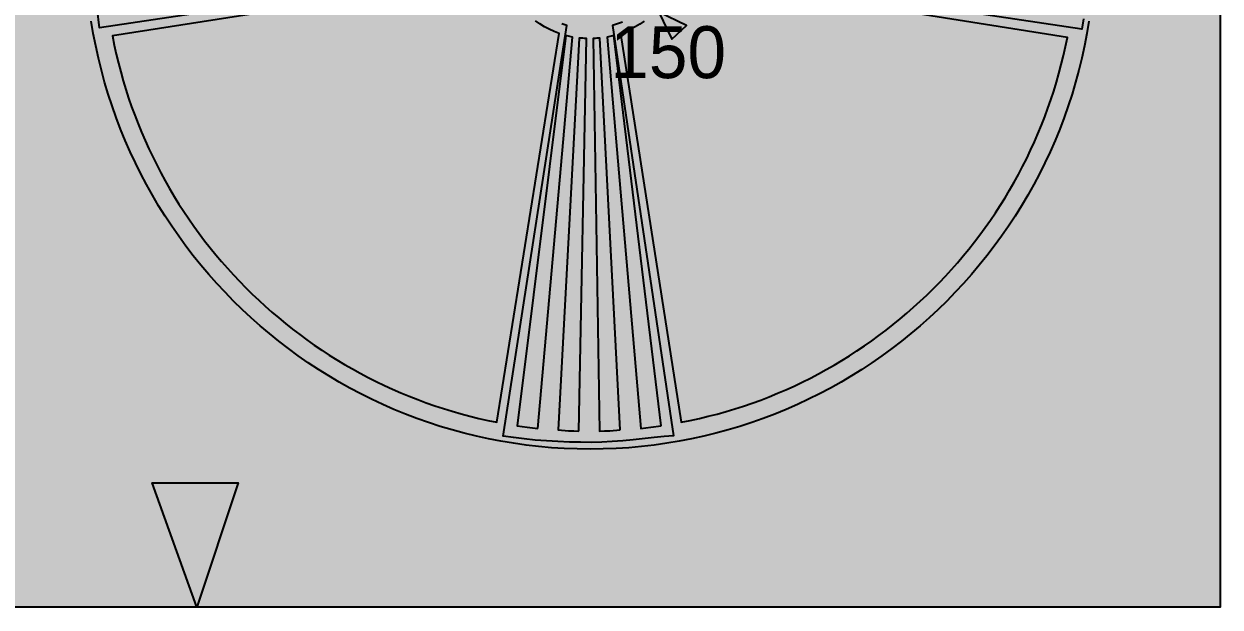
# Model space of a CAD drawing. Header units: millimetres. Extents: x 0 to 954, y -2 to 734.
# Drawn here: x 741.8 to 953.9, y 0 to 103.3 of the extents above; entities that cross this region are included whole.
import ezdxf
from ezdxf.enums import TextEntityAlignment as Align

# ---------------------------------------------------------------- set-up
doc = ezdxf.new("R2010")
doc.units = ezdxf.units.MM
for name, color, linetype in [('GRAY', 7, 'Continuous'), ('LABELS', 7, 'Continuous'), ('PATTERN', 7, 'Continuous')]:
    doc.layers.add(name, color=color, linetype=linetype)

msp = doc.modelspace()

# ---------------------------------------------------------------- hatches: boundary and pattern name
at = {"layer": 'GRAY', "true_color": 0x838281}
h = msp.add_hatch(color=7, dxfattribs=at)
h.dxf.hatch_style = 1
h.paths.add_polyline_path([(0, 720), (953.85, 720), (953.85, 0), (0, 0), (0, 720)])
at = {"layer": 'PATTERN', "true_color": 0x1f1a17}
h = msp.add_hatch(color=7, dxfattribs=at)
h.dxf.hatch_style = 1
h.paths.add_polyline_path([(842.2, 206.79), (844.5, 206.76), (846.79, 206.67), (849.07, 206.53), (851.33, 206.33), (853.57, 206.07), (855.79, 205.76), (858, 205.39), (860.19, 204.97), (862.36, 204.49), (864.51, 203.96), (866.64, 203.39), (868.75, 202.76), (870.84, 202.08), (872.9, 201.35), (874.94, 200.57), (876.96, 199.74), (878.96, 198.87), (880.92, 197.95), (882.86, 196.98), (884.78, 195.97), (886.67, 194.91), (888.52, 193.81), (890.35, 192.67), (892.15, 191.48), (893.92, 190.25), (895.66, 188.98), (897.37, 187.68), (899.04, 186.33), (900.68, 184.94), (902.29, 183.51), (903.86, 182.05), (905.4, 180.55), (906.9, 179.01), (908.37, 177.44), (909.79, 175.84), (911.18, 174.2), (912.53, 172.52), (913.84, 170.82), (915.11, 169.08), (916.34, 167.31), (917.53, 165.52), (918.67, 163.69), (919.77, 161.83), (920.83, 159.95), (921.84, 158.03), (922.81, 156.09), (923.73, 154.13), (924.6, 152.14), (925.43, 150.12), (926.21, 148.08), (926.94, 146.02), (927.62, 143.94), (928.25, 141.83), (928.83, 139.7), (929.35, 137.56), (929.83, 135.39), (930.25, 133.2), (930.62, 131), (930.93, 128.78), (931.19, 126.54), (931.39, 124.28), (931.53, 122.01), (931.62, 119.73), (931.65, 117.43), (931.62, 115.13), (931.53, 112.84), (931.39, 110.57), (931.19, 108.31), (930.93, 106.07), (930.62, 103.84), (930.25, 101.63), (929.83, 99.44), (929.35, 97.27), (928.83, 95.12), (928.25, 92.99), (927.62, 90.88), (926.94, 88.79), (926.21, 86.73), (925.43, 84.69), (924.6, 82.67), (923.73, 80.68), (922.81, 78.71), (921.84, 76.77), (920.83, 74.85), (919.77, 72.97), (918.67, 71.11), (917.53, 69.28), (916.34, 67.48), (915.11, 65.71), (913.84, 63.97), (912.53, 62.26), (911.18, 60.59), (909.79, 58.95), (908.37, 57.34), (906.9, 55.77), (905.4, 54.23), (903.86, 52.73), (902.29, 51.27), (900.68, 49.84), (899.04, 48.45), (897.37, 47.1), (895.66, 45.79), (893.92, 44.52), (892.15, 43.29), (890.35, 42.11), (888.52, 40.96), (886.67, 39.86), (884.78, 38.81), (882.86, 37.79), (880.92, 36.83), (878.96, 35.9), (876.96, 35.03), (874.94, 34.2), (872.9, 33.42), (870.84, 32.69), (868.75, 32.01), (866.64, 31.38), (864.51, 30.81), (862.36, 30.28), (860.19, 29.8), (858, 29.38), (855.79, 29.02), (853.57, 28.7), (851.33, 28.44), (849.07, 28.24), (846.79, 28.1), (844.5, 28.01), (842.2, 27.98), (839.9, 28.01), (837.61, 28.1), (835.34, 28.24), (833.08, 28.44), (830.84, 28.7), (828.61, 29.02), (826.4, 29.38), (824.21, 29.8), (822.04, 30.28), (819.89, 30.81), (817.76, 31.38), (815.65, 32.01), (813.57, 32.69), (811.5, 33.42), (809.46, 34.2), (807.44, 35.03), (805.45, 35.9), (803.48, 36.83), (801.54, 37.79), (799.62, 38.81), (797.74, 39.86), (795.88, 40.96), (794.05, 42.11), (792.25, 43.29), (790.48, 44.52), (788.74, 45.79), (787.03, 47.1), (785.36, 48.45), (783.72, 49.84), (782.11, 51.27), (780.54, 52.73), (779, 54.23), (777.5, 55.77), (776.04, 57.34), (774.61, 58.95), (773.22, 60.59), (771.87, 62.26), (770.56, 63.97), (769.29, 65.71), (768.06, 67.48), (766.88, 69.28), (765.73, 71.11), (764.63, 72.97), (763.58, 74.85), (762.56, 76.77), (761.6, 78.71), (760.68, 80.68), (759.8, 82.67), (758.97, 84.69), (758.2, 86.73), (757.47, 88.79), (756.79, 90.88), (756.16, 92.99), (755.58, 95.12), (755.05, 97.27), (754.58, 99.44), (754.15, 101.63), (753.79, 103.84), (753.47, 106.07), (753.22, 108.31), (753.01, 110.57), (752.87, 112.84), (752.78, 115.13), (752.75, 117.43), (752.78, 119.73), (752.87, 122.01), (753.01, 124.28), (753.22, 126.54), (753.47, 128.78), (753.79, 131), (754.15, 133.2), (754.58, 135.39), (755.05, 137.56), (755.58, 139.7), (756.16, 141.83), (756.79, 143.94), (757.47, 146.02), (758.2, 148.08), (758.97, 150.12), (759.8, 152.14), (760.68, 154.13), (761.6, 156.09), (762.56, 158.03), (763.58, 159.95), (764.63, 161.83), (765.73, 163.69), (766.88, 165.52), (768.06, 167.31), (769.29, 169.08), (770.56, 170.82), (771.87, 172.52), (773.22, 174.2), (774.61, 175.84), (776.04, 177.44), (777.5, 179.01), (779, 180.55), (780.54, 182.05), (782.11, 183.51), (783.72, 184.94), (785.36, 186.33), (787.03, 187.68), (788.74, 188.98), (790.48, 190.25), (792.25, 191.48), (794.05, 192.67), (795.88, 193.81), (797.74, 194.91), (799.62, 195.97), (801.54, 196.98), (803.48, 197.95), (805.45, 198.87), (807.44, 199.74), (809.46, 200.57), (811.5, 201.35), (813.57, 202.08), (815.65, 202.76), (817.76, 203.39), (819.89, 203.96), (822.04, 204.49), (824.21, 204.97), (826.4, 205.39), (828.61, 205.76), (830.84, 206.07), (833.08, 206.33), (835.34, 206.53), (837.61, 206.67), (839.9, 206.76), (842.2, 206.79)])
at = {"layer": 'PATTERN', "true_color": 0xffffff}
h = msp.add_hatch(color=7, dxfattribs=at)
h.dxf.hatch_style = 1
h.paths.add_polyline_path([(827.8, 113.49), (755.23, 102.66), (754.85, 106.09), (754.45, 109.77), (754.27, 111.65), (754.12, 113.52), (754.01, 115.37), (753.94, 117.16), (753.96, 119.08), (754.02, 121.06), (754.1, 123.07), (754.23, 125.09), (754.4, 127.09), (754.6, 129.05), (754.85, 130.95), (755.14, 132.75), (827.89, 121.47), (828.19, 122.4), (828.55, 123.3), (828.97, 124.17), (829.43, 125.01), (829.95, 125.81), (830.51, 126.57), (831.12, 127.3), (831.77, 127.98), (832.46, 128.62), (833.19, 129.22), (833.95, 129.77), (834.75, 130.27), (835.59, 130.72), (836.45, 131.11), (837.34, 131.46), (838.26, 131.74), (827.25, 204.31), (830.67, 204.71), (834.36, 205.13), (836.24, 205.31), (838.11, 205.46), (839.95, 205.56), (841.74, 205.6), (843.67, 205.58), (845.65, 205.53), (847.66, 205.44), (849.68, 205.32), (851.68, 205.17), (853.64, 204.98), (855.53, 204.75), (857.34, 204.5), (846.24, 131.74), (847.17, 131.44), (848.07, 131.08), (848.94, 130.67), (849.78, 130.2), (850.58, 129.69), (851.35, 129.12), (852.08, 128.52), (852.76, 127.87), (853.41, 127.18), (854.01, 126.45), (854.57, 125.68), (855.08, 124.88), (855.54, 124.05), (855.95, 123.18), (856.3, 122.29), (856.61, 121.38), (929.17, 132.57), (929.33, 130.9), (929.52, 129.14), (929.92, 125.46), (930.11, 123.58), (930.27, 121.71), (930.39, 119.86), (930.46, 118.07), (930.44, 116.15), (930.39, 114.16), (930.3, 112.15), (930.18, 110.13), (930.03, 108.12), (929.84, 106.14), (929.62, 104.22), (929.36, 102.39), (856.51, 113.3), (856.22, 112.39), (855.88, 111.5), (855.47, 110.63), (855.01, 109.8), (854.5, 109), (853.94, 108.24), (853.33, 107.51), (852.67, 106.82), (851.98, 106.18), (851.24, 105.58), (850.47, 105.02), (849.66, 104.52), (848.83, 104.06), (847.96, 103.66), (847.06, 103.32), (846.15, 103.03), (856.97, 30.37), (855.3, 30.21), (853.55, 30.03), (849.86, 29.63), (847.98, 29.45), (846.11, 29.31), (844.27, 29.21), (842.48, 29.17), (840.52, 29.19), (838.52, 29.24), (836.49, 29.33), (834.46, 29.45), (832.45, 29.6), (830.49, 29.79), (828.6, 30.02), (826.79, 30.28), (838.07, 103.03), (837.16, 103.33), (836.27, 103.69), (835.4, 104.11), (834.57, 104.57), (833.77, 105.09), (833.01, 105.65), (832.28, 106.26), (831.59, 106.92), (830.95, 107.61), (830.35, 108.35), (829.79, 109.12), (829.29, 109.93), (828.83, 110.77), (828.43, 111.65), (828.09, 112.55), (827.8, 113.49)])
at = {"layer": 'PATTERN', "true_color": 0x1f1a17}
h = msp.add_hatch(color=7, dxfattribs=at)
h.dxf.hatch_style = 1
h.paths.add_polyline_path([(825.69, 32.75), (836.7, 101.65), (835.81, 102), (834.95, 102.4), (834.12, 102.84), (833.31, 103.32), (832.53, 103.85), (831.79, 104.42), (831.07, 105.02), (830.39, 105.67), (829.75, 106.35), (829.14, 107.06), (828.58, 107.81), (828.05, 108.59), (827.57, 109.41), (827.14, 110.25), (826.76, 111.12), (826.42, 112.02), (757.52, 101.19), (757.85, 99.59), (758.2, 97.99), (758.59, 96.4), (759, 94.83), (759.44, 93.27), (759.91, 91.71), (760.41, 90.18), (760.94, 88.65), (761.49, 87.14), (762.07, 85.64), (762.68, 84.15), (763.32, 82.68), (763.98, 81.22), (764.67, 79.77), (765.38, 78.34), (766.12, 76.93), (766.89, 75.53), (767.68, 74.14), (768.49, 72.77), (769.33, 71.42), (770.19, 70.09), (771.08, 68.77), (771.99, 67.47), (772.92, 66.18), (773.88, 64.92), (774.86, 63.67), (775.86, 62.44), (776.88, 61.23), (777.92, 60.04), (778.99, 58.87), (780.07, 57.72), (781.18, 56.58), (782.31, 55.47), (783.46, 54.38), (784.62, 53.31), (785.81, 52.26), (787.01, 51.23), (788.24, 50.22), (789.48, 49.24), (790.74, 48.28), (792.02, 47.34), (793.32, 46.42), (794.63, 45.53), (795.96, 44.66), (797.31, 43.82), (798.68, 43), (800.06, 42.2), (801.45, 41.43), (802.86, 40.69), (804.29, 39.97), (805.73, 39.27), (807.19, 38.61), (808.66, 37.97), (810.14, 37.35), (811.64, 36.76), (813.15, 36.2), (814.68, 35.67), (816.21, 35.17), (817.76, 34.69), (819.33, 34.25), (820.9, 33.83), (822.48, 33.44), (824.08, 33.08), (825.69, 32.75)])
h = msp.add_hatch(color=7, dxfattribs=at)
h.dxf.hatch_style = 1
h.paths.add_polyline_path([(926.79, 100.92), (857.89, 111.93), (857.55, 111.03), (857.17, 110.16), (856.74, 109.31), (856.26, 108.5), (855.74, 107.72), (855.17, 106.97), (854.57, 106.26), (853.92, 105.58), (853.24, 104.95), (852.53, 104.35), (851.78, 103.79), (851, 103.27), (850.19, 102.8), (849.36, 102.37), (848.5, 101.99), (847.61, 101.65), (858.35, 32.75), (859.96, 33.07), (861.56, 33.42), (863.15, 33.8), (864.73, 34.21), (866.29, 34.65), (867.85, 35.12), (869.39, 35.62), (870.92, 36.14), (872.43, 36.69), (873.94, 37.27), (875.43, 37.88), (876.9, 38.51), (878.36, 39.17), (879.81, 39.86), (881.24, 40.57), (882.65, 41.31), (884.05, 42.08), (885.44, 42.87), (886.81, 43.68), (888.16, 44.52), (889.49, 45.38), (890.81, 46.27), (892.11, 47.18), (893.4, 48.11), (894.66, 49.07), (895.91, 50.05), (897.14, 51.05), (898.35, 52.07), (899.54, 53.12), (900.71, 54.18), (901.86, 55.27), (902.99, 56.38), (904.1, 57.5), (905.19, 58.65), (906.26, 59.82), (907.31, 61.01), (908.34, 62.22), (909.34, 63.44), (910.33, 64.69), (911.29, 65.95), (912.22, 67.23), (913.14, 68.53), (914.03, 69.84), (914.9, 71.17), (915.74, 72.52), (916.56, 73.89), (917.35, 75.27), (918.12, 76.67), (918.86, 78.08), (919.58, 79.51), (920.28, 80.95), (920.94, 82.41), (921.58, 83.88), (922.2, 85.37), (922.78, 86.87), (923.34, 88.38), (923.87, 89.9), (924.37, 91.44), (924.85, 92.99), (925.3, 94.55), (925.71, 96.13), (926.1, 97.71), (926.46, 99.31), (926.79, 100.92)])
at = {"layer": 'PATTERN', "true_color": 0xffffff}
h = msp.add_hatch(color=7, dxfattribs=at)
h.dxf.hatch_style = 1
h.paths.add_polyline_path([(854.4, 105.41), (856.7, 100.64), (859.27, 103.03), (854.4, 105.41)])
at = {"layer": 'PATTERN', "true_color": 0x1f1a17}
h = msp.add_hatch(color=7, dxfattribs=at)
h.dxf.hatch_style = 1
h.paths.add_polyline_path([(832.94, 31.65), (839.08, 101.01), (837.89, 101.28), (829.27, 32.11), (830.16, 31.99), (831.07, 31.88), (832.94, 31.65)])
h = msp.add_hatch(color=7, dxfattribs=at)
h.dxf.hatch_style = 1
h.paths.add_polyline_path([(840.18, 31.19), (841.56, 100.73), (841.23, 100.75), (840.92, 100.78), (840.6, 100.81), (840.28, 100.83), (836.51, 31.38), (838.38, 31.25), (839.29, 31.21), (840.18, 31.19)])
h = msp.add_hatch(color=7, dxfattribs=at)
h.dxf.hatch_style = 1
h.paths.add_polyline_path([(847.52, 31.38), (843.94, 100.83), (843.67, 100.81), (843.38, 100.78), (843.08, 100.75), (842.75, 100.73), (843.85, 31.19), (844.76, 31.21), (845.69, 31.25), (847.52, 31.38)])
h = msp.add_hatch(color=7, dxfattribs=at)
h.dxf.hatch_style = 1
h.paths.add_polyline_path([(854.77, 32.11), (846.42, 101.28), (845.23, 101.01), (851.19, 31.65), (852.09, 31.74), (852.98, 31.85), (854.77, 32.11)])
at = {"layer": 'PATTERN', "true_color": 0xffffff}
h = msp.add_hatch(color=7, dxfattribs=at)
h.dxf.hatch_style = 1
h.paths.add_polyline_path([(772.48, 0), (764.59, 22.02), (779.82, 22.02), (772.48, 0)])

# ---------------------------------------------------------------- linework, layer by layer
at = {"layer": 'GRAY', "color": 7}
msp.add_lwpolyline([(0, 720), (953.85, 720), (953.85, 0), (0, 0), (0, 720)], close=True, dxfattribs=at)
at = {"layer": 'GRAY', "color": 7, "true_color": 0x838281}
for points in [[(0, 720), (0, 0), (953.85, 0)], [(953.85, 0), (953.85, 720), (0, 720)]]:
    msp.add_solid(points, dxfattribs=at)
at = {"layer": 'PATTERN', "color": 7}
for points in [[(827.8, 113.49), (755.23, 102.66), (754.85, 106.09)], [(929.62, 104.22), (929.36, 102.39), (856.51, 113.3)], [(847.96, 103.66), (847.06, 103.32), (846.15, 103.03), (856.97, 30.37), (855.3, 30.21), (853.55, 30.03), (849.86, 29.63), (847.98, 29.45), (846.11, 29.31), (844.27, 29.21), (842.48, 29.17), (840.52, 29.19), (838.52, 29.24), (836.49, 29.33), (834.46, 29.45), (832.45, 29.6), (830.49, 29.79), (828.6, 30.02), (826.79, 30.28), (838.07, 103.03), (837.16, 103.33)]]:
    msp.add_lwpolyline(points, dxfattribs=at)
at = {"layer": 'PATTERN', "color": 250}
for points in [[(826.42, 112.02), (757.52, 101.19), (757.85, 99.59), (758.2, 97.99), (758.59, 96.4), (759, 94.83), (759.44, 93.27), (759.91, 91.71), (760.41, 90.18), (760.94, 88.65), (761.49, 87.14), (762.07, 85.64), (762.68, 84.15), (763.32, 82.68), (763.98, 81.22), (764.67, 79.77), (765.38, 78.34), (766.12, 76.93), (766.89, 75.53), (767.68, 74.14), (768.49, 72.77), (769.33, 71.42), (770.19, 70.09), (771.08, 68.77), (771.99, 67.47), (772.92, 66.18), (773.88, 64.92), (774.86, 63.67), (775.86, 62.44), (776.88, 61.23), (777.92, 60.04), (778.99, 58.87), (780.07, 57.72), (781.18, 56.58), (782.31, 55.47), (783.46, 54.38), (784.62, 53.31), (785.81, 52.26), (787.01, 51.23), (788.24, 50.22), (789.48, 49.24), (790.74, 48.28), (792.02, 47.34), (793.32, 46.42), (794.63, 45.53), (795.96, 44.66), (797.31, 43.82), (798.68, 43), (800.06, 42.2), (801.45, 41.43), (802.86, 40.69), (804.29, 39.97), (805.73, 39.27), (807.19, 38.61), (808.66, 37.97), (810.14, 37.35), (811.64, 36.76), (813.15, 36.2), (814.68, 35.67), (816.21, 35.17), (817.76, 34.69), (819.33, 34.25), (820.9, 33.83), (822.48, 33.44), (824.08, 33.08), (825.69, 32.75), (825.69, 32.75), (836.7, 101.65), (835.81, 102), (834.95, 102.4), (834.12, 102.84), (833.31, 103.32), (832.53, 103.85)], [(851.78, 103.79), (851, 103.27), (850.19, 102.8), (849.36, 102.37), (848.5, 101.99), (847.61, 101.65), (858.35, 32.75), (859.96, 33.07), (861.56, 33.42), (863.15, 33.8), (864.73, 34.21), (866.29, 34.65), (867.85, 35.12), (869.39, 35.62), (870.92, 36.14), (872.43, 36.69), (873.94, 37.27), (875.43, 37.88), (876.9, 38.51), (878.36, 39.17), (879.81, 39.86), (881.24, 40.57), (882.65, 41.31), (884.05, 42.08), (885.44, 42.87), (886.81, 43.68), (888.16, 44.52), (889.49, 45.38), (890.81, 46.27), (892.11, 47.18), (893.4, 48.11), (894.66, 49.07), (895.91, 50.05), (897.14, 51.05), (898.35, 52.07), (899.54, 53.12), (900.71, 54.18), (901.86, 55.27), (902.99, 56.38), (904.1, 57.5), (905.19, 58.65), (906.26, 59.82), (907.31, 61.01), (908.34, 62.22), (909.34, 63.44), (910.33, 64.69), (911.29, 65.95), (912.22, 67.23), (913.14, 68.53), (914.03, 69.84), (914.9, 71.17), (915.74, 72.52), (916.56, 73.89), (917.35, 75.27), (918.12, 76.67), (918.86, 78.08), (919.58, 79.51), (920.28, 80.95), (920.94, 82.41), (921.58, 83.88), (922.2, 85.37), (922.78, 86.87), (923.34, 88.38), (923.87, 89.9), (924.37, 91.44), (924.85, 92.99), (925.3, 94.55), (925.71, 96.13), (926.1, 97.71), (926.46, 99.31), (926.79, 100.92), (926.79, 100.92), (857.89, 111.93)], [(930.62, 103.84), (930.25, 101.63), (929.83, 99.44), (929.35, 97.27), (928.83, 95.12), (928.25, 92.99), (927.62, 90.88), (926.94, 88.79), (926.21, 86.73), (925.43, 84.69), (924.6, 82.67), (923.73, 80.68), (922.81, 78.71), (921.84, 76.77), (920.83, 74.85), (919.77, 72.97), (918.67, 71.11), (917.53, 69.28), (916.34, 67.48), (915.11, 65.71), (913.84, 63.97), (912.53, 62.26), (911.18, 60.59), (909.79, 58.95), (908.37, 57.34), (906.9, 55.77), (905.4, 54.23), (903.86, 52.73), (902.29, 51.27), (900.68, 49.84), (899.04, 48.45), (897.37, 47.1), (895.66, 45.79), (893.92, 44.52), (892.15, 43.29), (890.35, 42.11), (888.52, 40.96), (886.67, 39.86), (884.78, 38.81), (882.86, 37.79), (880.92, 36.83), (878.96, 35.9), (876.96, 35.03), (874.94, 34.2), (872.9, 33.42), (870.84, 32.69), (868.75, 32.01), (866.64, 31.38), (864.51, 30.81), (862.36, 30.28), (860.19, 29.8), (858, 29.38), (855.79, 29.02), (853.57, 28.7), (851.33, 28.44), (849.07, 28.24), (846.79, 28.1), (844.5, 28.01), (842.2, 27.98), (839.9, 28.01), (837.61, 28.1), (835.34, 28.24), (833.08, 28.44), (830.84, 28.7), (828.61, 29.02), (826.4, 29.38), (824.21, 29.8), (822.04, 30.28), (819.89, 30.81), (817.76, 31.38), (815.65, 32.01), (813.57, 32.69), (811.5, 33.42), (809.46, 34.2), (807.44, 35.03), (805.45, 35.9), (803.48, 36.83), (801.54, 37.79), (799.62, 38.81), (797.74, 39.86), (795.88, 40.96), (794.05, 42.11), (792.25, 43.29), (790.48, 44.52), (788.74, 45.79), (787.03, 47.1), (785.36, 48.45), (783.72, 49.84), (782.11, 51.27), (780.54, 52.73), (779, 54.23), (777.5, 55.77), (776.04, 57.34), (774.61, 58.95), (773.22, 60.59), (771.87, 62.26), (770.56, 63.97), (769.29, 65.71), (768.06, 67.48), (766.88, 69.28), (765.73, 71.11), (764.63, 72.97), (763.58, 74.85), (762.56, 76.77), (761.6, 78.71), (760.68, 80.68), (759.8, 82.67), (758.97, 84.69), (758.2, 86.73), (757.47, 88.79), (756.79, 90.88), (756.16, 92.99), (755.58, 95.12), (755.05, 97.27), (754.58, 99.44), (754.15, 101.63), (753.79, 103.84)]]:
    msp.add_lwpolyline(points, dxfattribs=at)
at = {"layer": 'PATTERN', "color": 7}
for points in [[(854.4, 105.41), (856.7, 100.64), (859.27, 103.03), (854.4, 105.41)], [(772.48, 0), (764.59, 22.02), (779.82, 22.02), (772.48, 0)]]:
    msp.add_lwpolyline(points, close=True, dxfattribs=at)
at = {"layer": 'PATTERN', "color": 250}
for points in [[(832.94, 31.65), (839.08, 101.01), (837.89, 101.28), (829.27, 32.11), (830.16, 31.99), (831.07, 31.88), (832.94, 31.65)], [(840.18, 31.19), (841.56, 100.73), (841.23, 100.75), (840.92, 100.78), (840.6, 100.81), (840.28, 100.83), (836.51, 31.38), (838.38, 31.25), (839.29, 31.21), (840.18, 31.19)], [(847.52, 31.38), (843.94, 100.83), (843.67, 100.81), (843.38, 100.78), (843.08, 100.75), (842.75, 100.73), (843.85, 31.19), (844.76, 31.21), (845.69, 31.25), (847.52, 31.38)], [(854.77, 32.11), (846.42, 101.28), (845.23, 101.01), (851.19, 31.65), (852.09, 31.74), (852.98, 31.85), (854.77, 32.11)]]:
    msp.add_lwpolyline(points, close=True, dxfattribs=at)
at = {"layer": 'PATTERN', "color": 250, "true_color": 0x1f1a17}
for points in [[(842.2, 206.79), (753.79, 103.84), (754.15, 101.63)], [(842.2, 206.79), (754.15, 101.63), (754.58, 99.44)], [(842.2, 206.79), (754.58, 99.44), (755.05, 97.27)], [(842.2, 206.79), (755.05, 97.27), (755.58, 95.12)], [(842.2, 206.79), (755.58, 95.12), (756.16, 92.99)], [(842.2, 206.79), (756.16, 92.99), (756.79, 90.88)], [(842.2, 206.79), (756.79, 90.88), (757.47, 88.79)], [(842.2, 206.79), (757.47, 88.79), (758.2, 86.73)], [(842.2, 206.79), (758.2, 86.73), (758.97, 84.69)], [(842.2, 206.79), (758.97, 84.69), (759.8, 82.67)], [(842.2, 206.79), (759.8, 82.67), (760.68, 80.68)], [(842.2, 206.79), (760.68, 80.68), (761.6, 78.71)], [(842.2, 206.79), (761.6, 78.71), (762.56, 76.77)], [(842.2, 206.79), (762.56, 76.77), (763.58, 74.85)], [(842.2, 206.79), (763.58, 74.85), (764.63, 72.97)], [(842.2, 206.79), (764.63, 72.97), (765.73, 71.11)], [(842.2, 206.79), (765.73, 71.11), (766.88, 69.28)], [(842.2, 206.79), (766.88, 69.28), (768.06, 67.48)], [(842.2, 206.79), (768.06, 67.48), (769.29, 65.71)], [(842.2, 206.79), (769.29, 65.71), (770.56, 63.97)], [(842.2, 206.79), (770.56, 63.97), (771.87, 62.26)], [(842.2, 206.79), (771.87, 62.26), (773.22, 60.59)], [(842.2, 206.79), (773.22, 60.59), (774.61, 58.95)], [(842.2, 206.79), (774.61, 58.95), (776.04, 57.34)], [(842.2, 206.79), (776.04, 57.34), (777.5, 55.77)], [(842.2, 206.79), (777.5, 55.77), (779, 54.23)], [(842.2, 206.79), (779, 54.23), (780.54, 52.73)], [(842.2, 206.79), (780.54, 52.73), (782.11, 51.27)], [(842.2, 206.79), (782.11, 51.27), (783.72, 49.84)], [(842.2, 206.79), (783.72, 49.84), (785.36, 48.45)], [(842.2, 206.79), (785.36, 48.45), (787.03, 47.1)], [(842.2, 206.79), (787.03, 47.1), (788.74, 45.79)], [(842.2, 206.79), (788.74, 45.79), (790.48, 44.52)], [(842.2, 206.79), (790.48, 44.52), (792.25, 43.29)], [(842.2, 206.79), (792.25, 43.29), (794.05, 42.11)], [(842.2, 206.79), (794.05, 42.11), (795.88, 40.96)], [(842.2, 206.79), (795.88, 40.96), (797.74, 39.86)], [(842.2, 206.79), (797.74, 39.86), (799.62, 38.81)], [(842.2, 206.79), (799.62, 38.81), (801.54, 37.79)], [(842.2, 206.79), (801.54, 37.79), (803.48, 36.83)], [(842.2, 206.79), (803.48, 36.83), (805.45, 35.9)], [(842.2, 206.79), (805.45, 35.9), (807.44, 35.03)], [(842.2, 206.79), (807.44, 35.03), (809.46, 34.2)], [(842.2, 206.79), (809.46, 34.2), (811.5, 33.42)], [(842.2, 206.79), (811.5, 33.42), (813.57, 32.69)], [(842.2, 206.79), (813.57, 32.69), (815.65, 32.01)], [(842.2, 206.79), (815.65, 32.01), (817.76, 31.38)], [(842.2, 206.79), (817.76, 31.38), (819.89, 30.81)], [(842.2, 206.79), (819.89, 30.81), (822.04, 30.28)], [(842.2, 206.79), (822.04, 30.28), (824.21, 29.8)], [(842.2, 206.79), (824.21, 29.8), (826.4, 29.38)], [(842.2, 206.79), (826.4, 29.38), (828.61, 29.02)], [(842.2, 206.79), (828.61, 29.02), (830.84, 28.7)], [(842.2, 206.79), (830.84, 28.7), (833.08, 28.44)], [(842.2, 206.79), (833.08, 28.44), (835.34, 28.24)], [(842.2, 206.79), (835.34, 28.24), (837.61, 28.1)], [(842.2, 206.79), (837.61, 28.1), (839.9, 28.01)], [(842.2, 206.79), (839.9, 28.01), (842.2, 27.98)], [(842.2, 206.79), (842.2, 27.98), (844.5, 28.01)], [(842.2, 206.79), (844.5, 28.01), (846.79, 28.1)], [(842.2, 206.79), (846.79, 28.1), (849.07, 28.24)], [(842.2, 206.79), (849.07, 28.24), (851.33, 28.44)], [(842.2, 206.79), (851.33, 28.44), (853.57, 28.7)], [(842.2, 206.79), (853.57, 28.7), (855.79, 29.02)], [(842.2, 206.79), (855.79, 29.02), (858, 29.38)], [(842.2, 206.79), (858, 29.38), (860.19, 29.8)], [(842.2, 206.79), (860.19, 29.8), (862.36, 30.28)], [(842.2, 206.79), (862.36, 30.28), (864.51, 30.81)], [(842.2, 206.79), (864.51, 30.81), (866.64, 31.38)], [(842.2, 206.79), (866.64, 31.38), (868.75, 32.01)], [(842.2, 206.79), (868.75, 32.01), (870.84, 32.69)], [(842.2, 206.79), (870.84, 32.69), (872.9, 33.42)], [(842.2, 206.79), (872.9, 33.42), (874.94, 34.2)], [(842.2, 206.79), (874.94, 34.2), (876.96, 35.03)], [(842.2, 206.79), (876.96, 35.03), (878.96, 35.9)], [(842.2, 206.79), (878.96, 35.9), (880.92, 36.83)], [(842.2, 206.79), (880.92, 36.83), (882.86, 37.79)], [(842.2, 206.79), (882.86, 37.79), (884.78, 38.81)], [(842.2, 206.79), (884.78, 38.81), (886.67, 39.86)], [(842.2, 206.79), (886.67, 39.86), (888.52, 40.96)], [(842.2, 206.79), (888.52, 40.96), (890.35, 42.11)], [(842.2, 206.79), (890.35, 42.11), (892.15, 43.29)], [(842.2, 206.79), (892.15, 43.29), (893.92, 44.52)], [(842.2, 206.79), (893.92, 44.52), (895.66, 45.79)], [(842.2, 206.79), (895.66, 45.79), (897.37, 47.1)], [(842.2, 206.79), (897.37, 47.1), (899.04, 48.45)], [(842.2, 206.79), (899.04, 48.45), (900.68, 49.84)], [(842.2, 206.79), (900.68, 49.84), (902.29, 51.27)], [(842.2, 206.79), (902.29, 51.27), (903.86, 52.73)], [(842.2, 206.79), (903.86, 52.73), (905.4, 54.23)], [(842.2, 206.79), (905.4, 54.23), (906.9, 55.77)], [(842.2, 206.79), (906.9, 55.77), (908.37, 57.34)], [(842.2, 206.79), (908.37, 57.34), (909.79, 58.95)], [(842.2, 206.79), (909.79, 58.95), (911.18, 60.59)], [(842.2, 206.79), (911.18, 60.59), (912.53, 62.26)], [(842.2, 206.79), (912.53, 62.26), (913.84, 63.97)], [(842.2, 206.79), (913.84, 63.97), (915.11, 65.71)], [(842.2, 206.79), (915.11, 65.71), (916.34, 67.48)], [(842.2, 206.79), (916.34, 67.48), (917.53, 69.28)], [(842.2, 206.79), (917.53, 69.28), (918.67, 71.11)], [(842.2, 206.79), (918.67, 71.11), (919.77, 72.97)], [(842.2, 206.79), (919.77, 72.97), (920.83, 74.85)], [(842.2, 206.79), (920.83, 74.85), (921.84, 76.77)], [(842.2, 206.79), (921.84, 76.77), (922.81, 78.71)], [(842.2, 206.79), (922.81, 78.71), (923.73, 80.68)], [(842.2, 206.79), (923.73, 80.68), (924.6, 82.67)], [(842.2, 206.79), (924.6, 82.67), (925.43, 84.69)], [(842.2, 206.79), (925.43, 84.69), (926.21, 86.73)], [(842.2, 206.79), (926.21, 86.73), (926.94, 88.79)], [(842.2, 206.79), (926.94, 88.79), (927.62, 90.88)], [(842.2, 206.79), (927.62, 90.88), (928.25, 92.99)], [(842.2, 206.79), (928.25, 92.99), (928.83, 95.12)], [(842.2, 206.79), (928.83, 95.12), (929.35, 97.27)], [(842.2, 206.79), (929.35, 97.27), (929.83, 99.44)], [(842.2, 206.79), (929.83, 99.44), (930.25, 101.63)], [(842.2, 206.79), (930.25, 101.63), (930.62, 103.84)], [(824.08, 33.08), (826.42, 112.02), (757.52, 101.19)], [(824.08, 33.08), (826.76, 111.12), (826.42, 112.02)], [(824.08, 33.08), (827.14, 110.25), (826.76, 111.12)], [(824.08, 33.08), (827.57, 109.41), (827.14, 110.25)], [(926.46, 99.31), (857.55, 111.03), (857.17, 110.16)], [(926.46, 99.31), (857.89, 111.93), (857.55, 111.03)], [(926.46, 99.31), (926.79, 100.92), (857.89, 111.93)], [(824.08, 33.08), (828.05, 108.59), (827.57, 109.41)], [(824.08, 33.08), (828.58, 107.81), (828.05, 108.59)], [(926.46, 99.31), (856.26, 108.5), (855.74, 107.72)], [(926.46, 99.31), (856.74, 109.31), (856.26, 108.5)], [(926.46, 99.31), (857.17, 110.16), (856.74, 109.31)], [(824.08, 33.08), (829.14, 107.06), (828.58, 107.81)], [(824.08, 33.08), (829.75, 106.35), (829.14, 107.06)], [(824.08, 33.08), (830.39, 105.67), (829.75, 106.35)], [(926.46, 99.31), (854.57, 106.26), (853.92, 105.58)], [(926.46, 99.31), (855.17, 106.97), (854.57, 106.26)], [(926.46, 99.31), (855.74, 107.72), (855.17, 106.97)], [(824.08, 33.08), (831.07, 105.02), (830.39, 105.67)], [(824.08, 33.08), (831.79, 104.42), (831.07, 105.02)], [(824.08, 33.08), (832.53, 103.85), (831.79, 104.42)], [(926.46, 99.31), (852.53, 104.35), (851.78, 103.79)], [(926.46, 99.31), (853.24, 104.95), (852.53, 104.35)], [(926.46, 99.31), (853.92, 105.58), (853.24, 104.95)], [(824.08, 33.08), (833.31, 103.32), (832.53, 103.85)], [(824.08, 33.08), (834.12, 102.84), (833.31, 103.32)], [(824.08, 33.08), (834.95, 102.4), (834.12, 102.84)], [(824.08, 33.08), (835.81, 102), (834.95, 102.4)], [(824.08, 33.08), (836.7, 101.65), (835.81, 102)], [(926.46, 99.31), (848.5, 101.99), (847.61, 101.65)], [(926.46, 99.31), (849.36, 102.37), (848.5, 101.99)], [(926.46, 99.31), (850.19, 102.8), (849.36, 102.37)], [(926.46, 99.31), (851, 103.27), (850.19, 102.8)], [(926.46, 99.31), (851.78, 103.79), (851, 103.27)], [(824.08, 33.08), (757.52, 101.19), (757.85, 99.59)], [(824.08, 33.08), (825.69, 32.75), (836.7, 101.65)], [(831.07, 31.88), (837.89, 101.28), (829.27, 32.11)], [(831.07, 31.88), (839.08, 101.01), (837.89, 101.28)], [(831.07, 31.88), (832.94, 31.65), (839.08, 101.01)], [(839.29, 31.21), (840.28, 100.83), (836.51, 31.38)], [(839.29, 31.21), (840.6, 100.81), (840.28, 100.83)], [(839.29, 31.21), (840.92, 100.78), (840.6, 100.81)], [(839.29, 31.21), (841.23, 100.75), (840.92, 100.78)], [(839.29, 31.21), (841.56, 100.73), (841.23, 100.75)], [(839.29, 31.21), (840.18, 31.19), (841.56, 100.73)], [(845.69, 31.25), (843.08, 100.75), (842.75, 100.73)], [(845.69, 31.25), (842.75, 100.73), (843.85, 31.19)], [(845.69, 31.25), (843.38, 100.78), (843.08, 100.75)], [(845.69, 31.25), (843.67, 100.81), (843.38, 100.78)], [(845.69, 31.25), (843.94, 100.83), (843.67, 100.81)], [(845.69, 31.25), (847.52, 31.38), (843.94, 100.83)], [(852.98, 31.85), (846.42, 101.28), (845.23, 101.01)], [(852.98, 31.85), (845.23, 101.01), (851.19, 31.65)], [(852.98, 31.85), (854.77, 32.11), (846.42, 101.28)], [(926.46, 99.31), (847.61, 101.65), (858.35, 32.75)], [(824.08, 33.08), (757.85, 99.59), (758.2, 97.99)], [(824.08, 33.08), (758.2, 97.99), (758.59, 96.4)], [(926.46, 99.31), (858.35, 32.75), (859.96, 33.07)], [(926.46, 99.31), (859.96, 33.07), (861.56, 33.42)], [(926.46, 99.31), (861.56, 33.42), (863.15, 33.8)], [(926.46, 99.31), (863.15, 33.8), (864.73, 34.21)], [(926.46, 99.31), (864.73, 34.21), (866.29, 34.65)], [(926.46, 99.31), (866.29, 34.65), (867.85, 35.12)], [(926.46, 99.31), (867.85, 35.12), (869.39, 35.62)], [(926.46, 99.31), (869.39, 35.62), (870.92, 36.14)], [(926.46, 99.31), (870.92, 36.14), (872.43, 36.69)], [(926.46, 99.31), (872.43, 36.69), (873.94, 37.27)], [(926.46, 99.31), (873.94, 37.27), (875.43, 37.88)], [(926.46, 99.31), (875.43, 37.88), (876.9, 38.51)], [(926.46, 99.31), (876.9, 38.51), (878.36, 39.17)], [(926.46, 99.31), (878.36, 39.17), (879.81, 39.86)], [(926.46, 99.31), (879.81, 39.86), (881.24, 40.57)], [(926.46, 99.31), (881.24, 40.57), (882.65, 41.31)], [(926.46, 99.31), (882.65, 41.31), (884.05, 42.08)], [(926.46, 99.31), (884.05, 42.08), (885.44, 42.87)], [(926.46, 99.31), (885.44, 42.87), (886.81, 43.68)], [(926.46, 99.31), (886.81, 43.68), (888.16, 44.52)], [(926.46, 99.31), (888.16, 44.52), (889.49, 45.38)], [(926.46, 99.31), (889.49, 45.38), (890.81, 46.27)], [(926.46, 99.31), (890.81, 46.27), (892.11, 47.18)], [(926.46, 99.31), (892.11, 47.18), (893.4, 48.11)], [(926.46, 99.31), (893.4, 48.11), (894.66, 49.07)], [(926.46, 99.31), (894.66, 49.07), (895.91, 50.05)], [(926.46, 99.31), (895.91, 50.05), (897.14, 51.05)], [(926.46, 99.31), (897.14, 51.05), (898.35, 52.07)], [(926.46, 99.31), (898.35, 52.07), (899.54, 53.12)], [(926.46, 99.31), (899.54, 53.12), (900.71, 54.18)], [(926.46, 99.31), (900.71, 54.18), (901.86, 55.27)], [(926.46, 99.31), (901.86, 55.27), (902.99, 56.38)], [(926.46, 99.31), (902.99, 56.38), (904.1, 57.5)], [(926.46, 99.31), (904.1, 57.5), (905.19, 58.65)], [(926.46, 99.31), (905.19, 58.65), (906.26, 59.82)], [(926.46, 99.31), (906.26, 59.82), (907.31, 61.01)], [(926.46, 99.31), (907.31, 61.01), (908.34, 62.22)], [(926.46, 99.31), (908.34, 62.22), (909.34, 63.44)], [(926.46, 99.31), (909.34, 63.44), (910.33, 64.69)], [(926.46, 99.31), (910.33, 64.69), (911.29, 65.95)], [(926.46, 99.31), (911.29, 65.95), (912.22, 67.23)], [(926.46, 99.31), (912.22, 67.23), (913.14, 68.53)], [(926.46, 99.31), (913.14, 68.53), (914.03, 69.84)], [(926.46, 99.31), (914.03, 69.84), (914.9, 71.17)], [(926.46, 99.31), (914.9, 71.17), (915.74, 72.52)], [(926.46, 99.31), (915.74, 72.52), (916.56, 73.89)], [(926.46, 99.31), (916.56, 73.89), (917.35, 75.27)], [(926.46, 99.31), (917.35, 75.27), (918.12, 76.67)], [(926.46, 99.31), (918.12, 76.67), (918.86, 78.08)], [(926.46, 99.31), (918.86, 78.08), (919.58, 79.51)], [(926.46, 99.31), (919.58, 79.51), (920.28, 80.95)], [(926.46, 99.31), (920.28, 80.95), (920.94, 82.41)], [(926.46, 99.31), (920.94, 82.41), (921.58, 83.88)], [(926.46, 99.31), (921.58, 83.88), (922.2, 85.37)], [(926.46, 99.31), (922.2, 85.37), (922.78, 86.87)], [(926.46, 99.31), (922.78, 86.87), (923.34, 88.38)], [(926.46, 99.31), (923.34, 88.38), (923.87, 89.9)], [(926.46, 99.31), (923.87, 89.9), (924.37, 91.44)], [(926.46, 99.31), (924.37, 91.44), (924.85, 92.99)], [(926.46, 99.31), (924.85, 92.99), (925.3, 94.55)], [(926.46, 99.31), (925.3, 94.55), (925.71, 96.13)], [(925.71, 96.13), (926.1, 97.71), (926.46, 99.31)], [(824.08, 33.08), (758.59, 96.4), (759, 94.83)], [(824.08, 33.08), (759, 94.83), (759.44, 93.27)], [(824.08, 33.08), (759.44, 93.27), (759.91, 91.71)], [(824.08, 33.08), (759.91, 91.71), (760.41, 90.18)], [(824.08, 33.08), (760.41, 90.18), (760.94, 88.65)], [(824.08, 33.08), (760.94, 88.65), (761.49, 87.14)], [(824.08, 33.08), (761.49, 87.14), (762.07, 85.64)], [(824.08, 33.08), (762.07, 85.64), (762.68, 84.15)], [(824.08, 33.08), (762.68, 84.15), (763.32, 82.68)], [(824.08, 33.08), (763.32, 82.68), (763.98, 81.22)], [(824.08, 33.08), (763.98, 81.22), (764.67, 79.77)], [(824.08, 33.08), (764.67, 79.77), (765.38, 78.34)], [(824.08, 33.08), (765.38, 78.34), (766.12, 76.93)], [(824.08, 33.08), (766.12, 76.93), (766.89, 75.53)], [(824.08, 33.08), (766.89, 75.53), (767.68, 74.14)], [(824.08, 33.08), (767.68, 74.14), (768.49, 72.77)], [(824.08, 33.08), (768.49, 72.77), (769.33, 71.42)], [(824.08, 33.08), (769.33, 71.42), (770.19, 70.09)], [(824.08, 33.08), (770.19, 70.09), (771.08, 68.77)], [(824.08, 33.08), (771.08, 68.77), (771.99, 67.47)], [(824.08, 33.08), (771.99, 67.47), (772.92, 66.18)], [(824.08, 33.08), (772.92, 66.18), (773.88, 64.92)], [(824.08, 33.08), (773.88, 64.92), (774.86, 63.67)], [(824.08, 33.08), (774.86, 63.67), (775.86, 62.44)], [(824.08, 33.08), (775.86, 62.44), (776.88, 61.23)], [(824.08, 33.08), (776.88, 61.23), (777.92, 60.04)], [(824.08, 33.08), (777.92, 60.04), (778.99, 58.87)], [(824.08, 33.08), (778.99, 58.87), (780.07, 57.72)], [(824.08, 33.08), (780.07, 57.72), (781.18, 56.58)], [(824.08, 33.08), (781.18, 56.58), (782.31, 55.47)], [(824.08, 33.08), (782.31, 55.47), (783.46, 54.38)], [(824.08, 33.08), (783.46, 54.38), (784.62, 53.31)], [(824.08, 33.08), (784.62, 53.31), (785.81, 52.26)], [(824.08, 33.08), (785.81, 52.26), (787.01, 51.23)], [(824.08, 33.08), (787.01, 51.23), (788.24, 50.22)], [(824.08, 33.08), (788.24, 50.22), (789.48, 49.24)], [(824.08, 33.08), (789.48, 49.24), (790.74, 48.28)], [(824.08, 33.08), (790.74, 48.28), (792.02, 47.34)], [(824.08, 33.08), (792.02, 47.34), (793.32, 46.42)], [(824.08, 33.08), (793.32, 46.42), (794.63, 45.53)], [(824.08, 33.08), (794.63, 45.53), (795.96, 44.66)], [(824.08, 33.08), (795.96, 44.66), (797.31, 43.82)], [(824.08, 33.08), (797.31, 43.82), (798.68, 43)], [(824.08, 33.08), (798.68, 43), (800.06, 42.2)], [(824.08, 33.08), (800.06, 42.2), (801.45, 41.43)], [(824.08, 33.08), (801.45, 41.43), (802.86, 40.69)], [(824.08, 33.08), (802.86, 40.69), (804.29, 39.97)], [(824.08, 33.08), (804.29, 39.97), (805.73, 39.27)], [(824.08, 33.08), (805.73, 39.27), (807.19, 38.61)], [(824.08, 33.08), (807.19, 38.61), (808.66, 37.97)], [(824.08, 33.08), (808.66, 37.97), (810.14, 37.35)], [(824.08, 33.08), (810.14, 37.35), (811.64, 36.76)], [(824.08, 33.08), (811.64, 36.76), (813.15, 36.2)], [(824.08, 33.08), (813.15, 36.2), (814.68, 35.67)], [(824.08, 33.08), (814.68, 35.67), (816.21, 35.17)], [(824.08, 33.08), (816.21, 35.17), (817.76, 34.69)], [(824.08, 33.08), (817.76, 34.69), (819.33, 34.25)], [(824.08, 33.08), (819.33, 34.25), (820.9, 33.83)], [(820.9, 33.83), (822.48, 33.44), (824.08, 33.08)], [(829.27, 32.11), (830.16, 31.99), (831.07, 31.88)], [(851.19, 31.65), (852.09, 31.74), (852.98, 31.85)], [(836.51, 31.38), (838.38, 31.25), (839.29, 31.21)], [(843.85, 31.19), (844.76, 31.21), (845.69, 31.25)]]:
    msp.add_solid(points, dxfattribs=at)
at = {"layer": 'PATTERN', "color": 7, "true_color": 0xffffff}
for points in [[(754.85, 106.09), (755.23, 102.66), (827.8, 113.49)], [(827.8, 113.49), (837.16, 103.33), (838.07, 103.03)], [(827.8, 113.49), (838.07, 103.03), (846.15, 103.03)], [(827.8, 113.49), (846.15, 103.03), (847.06, 103.32)], [(827.8, 113.49), (847.06, 103.32), (847.96, 103.66)], [(856.51, 113.3), (929.36, 102.39), (929.62, 104.22)], [(854.4, 105.41), (856.7, 100.64), (859.27, 103.03)], [(838.07, 103.03), (826.79, 30.28), (828.6, 30.02)], [(838.07, 103.03), (828.6, 30.02), (830.49, 29.79)], [(838.07, 103.03), (830.49, 29.79), (832.45, 29.6)], [(838.07, 103.03), (832.45, 29.6), (834.46, 29.45)], [(838.07, 103.03), (834.46, 29.45), (836.49, 29.33)], [(838.07, 103.03), (836.49, 29.33), (838.52, 29.24)], [(838.07, 103.03), (838.52, 29.24), (840.52, 29.19)], [(838.07, 103.03), (840.52, 29.19), (842.48, 29.17)], [(838.07, 103.03), (842.48, 29.17), (844.27, 29.21)], [(838.07, 103.03), (844.27, 29.21), (846.11, 29.31)], [(838.07, 103.03), (846.11, 29.31), (847.98, 29.45)], [(838.07, 103.03), (847.98, 29.45), (849.86, 29.63)], [(838.07, 103.03), (849.86, 29.63), (853.55, 30.03)], [(838.07, 103.03), (853.55, 30.03), (855.3, 30.21)], [(838.07, 103.03), (855.3, 30.21), (856.97, 30.37)], [(838.07, 103.03), (856.97, 30.37), (846.15, 103.03)], [(779.82, 22.02), (764.59, 22.02), (772.48, 0)]]:
    msp.add_solid(points, dxfattribs=at)

# ---------------------------------------------------------------- texts
at = {"layer": 'LABELS', "color": 7, "true_color": 0xffffff}
msp.add_text('150', height=9.202, dxfattribs=at).set_placement((856.03, 98.32), align=Align.MIDDLE_CENTER)

doc.saveas('drawing.dxf')
